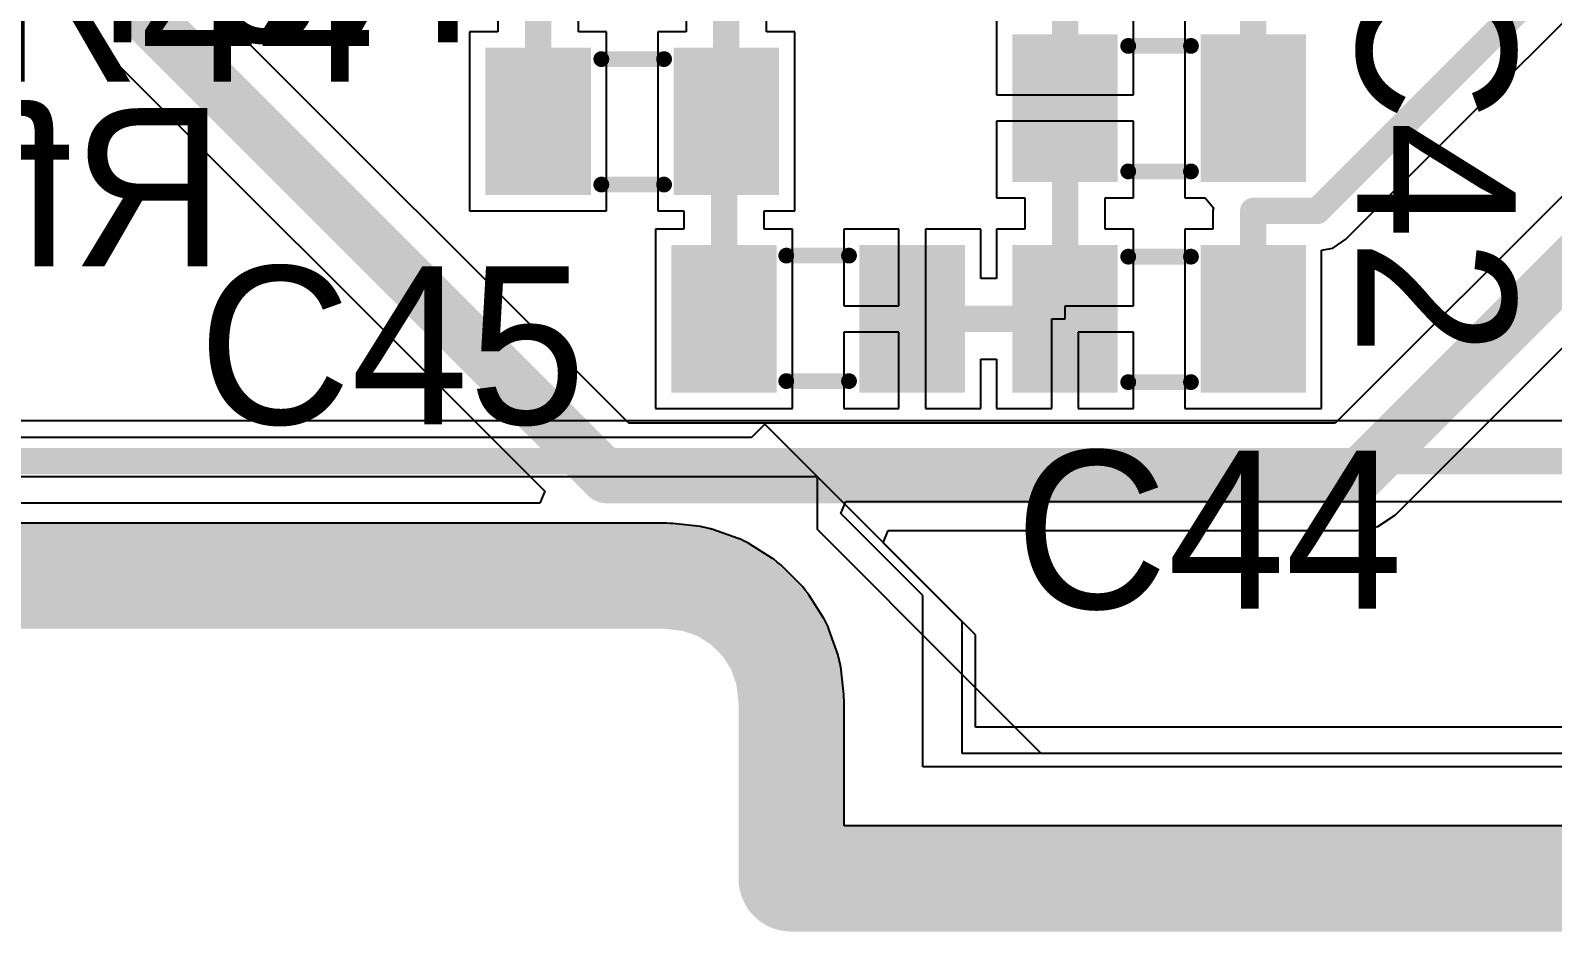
# Model space of a CAD drawing. Header units: millimetres. Extents: x 50.7 to 141.9, y 26.7 to 123.6.
# Drawn here: x 100.24 to 114.91, y 26.73 to 35.42 of the extents above; entities that cross this region are included whole.
import ezdxf

# ---------------------------------------------------------------- set-up
doc = ezdxf.new("R2010")
doc.units = ezdxf.units.MM
for name, color, linetype in [('BottomLayer', 5, 'Continuous'), ('BottomOverlay', 54, 'Continuous'), ('InternalPlane1', 76, 'Continuous'), ('InternalPlane3', 216, 'Continuous'), ('MidLayer3', 90, 'Continuous'), ('MidLayer4', 156, 'Continuous'), ('TopLayer', 1, 'Continuous'), ('TopOverlay', 2, 'Continuous'), ('TopPaste', 8, 'Continuous'), ('TopSolder', 216, 'Continuous')]:
    doc.layers.add(name, color=color, linetype=linetype)

msp = doc.modelspace()

# ---------------------------------------------------------------- linework, layer by layer
at = {"layer": 'BottomLayer'}
for p, q in [((127.88, 31.656), (94.905, 31.656)), ((108.049, 30.762), (108.098, 30.879)), ((108.098, 30.879), (128.041, 30.879)), ((108.204, 30.607), (108.049, 30.762)), ((108.839, 29.972), (108.204, 30.607)), ((108.839, 28.321), (108.839, 29.972)), ((139.319, 28.321), (108.839, 28.321))]:
    msp.add_line(p, q, dxfattribs=at)
at = {"layer": 'BottomLayer', "const_width": 0.254}
msp.add_lwpolyline([(88.399, 31.267), (128.041, 31.267)], dxfattribs=at)
at = {"layer": 'InternalPlane1'}
for p, q in [((106.371, 30.669), (88.451, 30.669)), ((106.4, 30.667), (106.371, 30.669)), ((106.428, 30.666), (106.4, 30.667)), ((106.695, 30.636), (106.428, 30.666)), ((106.702, 30.635), (106.695, 30.636)), ((106.709, 30.634), (106.702, 30.635)), ((106.751, 30.624), (106.709, 30.634)), ((106.793, 30.615), (106.751, 30.624)), ((106.8, 30.612), (106.793, 30.615)), ((106.807, 30.611), (106.8, 30.612)), ((107.06, 30.522), (106.807, 30.611)), ((107.067, 30.519), (107.06, 30.522)), ((107.074, 30.517), (107.067, 30.519)), ((107.112, 30.498), (107.074, 30.517)), ((107.151, 30.48), (107.112, 30.498)), ((107.157, 30.476), (107.151, 30.48)), ((107.163, 30.472), (107.157, 30.476)), ((107.391, 30.329), (107.163, 30.472)), ((107.396, 30.325), (107.391, 30.329)), ((107.403, 30.322), (107.396, 30.325)), ((107.436, 30.294), (107.403, 30.322)), ((107.47, 30.268), (107.436, 30.294)), ((107.475, 30.263), (107.47, 30.268)), ((107.48, 30.258), (107.475, 30.263)), ((107.67, 30.068), (107.48, 30.258)), ((107.675, 30.063), (107.67, 30.068)), ((107.68, 30.058), (107.675, 30.063)), ((107.706, 30.024), (107.68, 30.058)), ((107.734, 29.991), (107.706, 30.024)), ((107.737, 29.984), (107.734, 29.991)), ((107.741, 29.979), (107.737, 29.984)), ((107.884, 29.751), (107.741, 29.979)), ((107.888, 29.745), (107.884, 29.751)), ((107.892, 29.739), (107.888, 29.745)), ((107.91, 29.7), (107.892, 29.739)), ((107.929, 29.662), (107.91, 29.7)), ((107.931, 29.655), (107.929, 29.662)), ((107.934, 29.648), (107.931, 29.655)), ((108.023, 29.395), (107.934, 29.648)), ((108.024, 29.388), (108.023, 29.395)), ((108.027, 29.381), (108.024, 29.388)), ((108.036, 29.339), (108.027, 29.381)), ((108.046, 29.297), (108.036, 29.339)), ((108.047, 29.29), (108.046, 29.297)), ((108.048, 29.283), (108.047, 29.29)), ((108.078, 29.016), (108.048, 29.283)), ((108.079, 28.988), (108.078, 29.016)), ((108.081, 28.959), (108.079, 28.988)), ((108.081, 27.749), (108.081, 28.959)), ((140.14, 27.749), (108.081, 27.749))]:
    msp.add_line(p, q, dxfattribs=at)
at = {"layer": 'InternalPlane1', "const_width": 1.016}
for points in [[(88.451, 30.159), (106.371, 30.159)], [(106.371, 30.159), (106.638, 30.129)], [(106.638, 30.129), (106.892, 30.04)], [(106.892, 30.04), (107.119, 29.897)], [(107.119, 29.897), (107.309, 29.707)], [(107.309, 29.707), (107.452, 29.48)], [(107.452, 29.48), (107.541, 29.226)], [(107.541, 29.226), (107.571, 28.959)], [(107.571, 27.239), (107.571, 28.959)], [(107.571, 27.239), (140.351, 27.239)]]:
    msp.add_lwpolyline(points, dxfattribs=at)
at = {"layer": 'InternalPlane1', "const_width": 0.508}
for points in [[(106.117, 30.159, 1), (106.625, 30.159, 1)], [(106.117, 30.159, 1), (106.625, 30.159, 1)], [(106.384, 30.129, 1), (106.892, 30.129, 1)], [(106.384, 30.129, 1), (106.892, 30.129, 1)], [(106.638, 30.04, 1), (107.146, 30.04, 1)], [(106.638, 30.04, 1), (107.146, 30.04, 1)], [(106.865, 29.897, 1), (107.373, 29.897, 1)], [(106.865, 29.897, 1), (107.373, 29.897, 1)], [(107.055, 29.707, 1), (107.563, 29.707, 1)], [(107.055, 29.707, 1), (107.563, 29.707, 1)], [(107.198, 29.48, 1), (107.706, 29.48, 1)], [(107.198, 29.48, 1), (107.706, 29.48, 1)], [(107.287, 29.226, 1), (107.795, 29.226, 1)], [(107.287, 29.226, 1), (107.795, 29.226, 1)], [(107.317, 28.959, 1), (107.825, 28.959, 1)], [(107.317, 28.959, 1), (107.825, 28.959, 1)], [(107.317, 27.239, 1), (107.825, 27.239, 1)], [(107.317, 27.239, 1), (107.825, 27.239, 1)]]:
    msp.add_lwpolyline(points, format="xyb", close=True, dxfattribs=at)
at = {"layer": 'InternalPlane3'}
for p, q in [((106.371, 30.669), (88.451, 30.669)), ((106.4, 30.667), (106.371, 30.669)), ((106.428, 30.666), (106.4, 30.667)), ((106.695, 30.636), (106.428, 30.666)), ((106.702, 30.635), (106.695, 30.636)), ((106.709, 30.634), (106.702, 30.635)), ((106.751, 30.624), (106.709, 30.634)), ((106.793, 30.615), (106.751, 30.624)), ((106.8, 30.612), (106.793, 30.615)), ((106.807, 30.611), (106.8, 30.612)), ((107.06, 30.522), (106.807, 30.611)), ((107.067, 30.519), (107.06, 30.522)), ((107.074, 30.517), (107.067, 30.519)), ((107.112, 30.498), (107.074, 30.517)), ((107.151, 30.48), (107.112, 30.498)), ((107.157, 30.476), (107.151, 30.48)), ((107.163, 30.472), (107.157, 30.476)), ((107.391, 30.329), (107.163, 30.472)), ((107.396, 30.325), (107.391, 30.329)), ((107.403, 30.322), (107.396, 30.325)), ((107.436, 30.294), (107.403, 30.322)), ((107.47, 30.268), (107.436, 30.294)), ((107.475, 30.263), (107.47, 30.268)), ((107.48, 30.258), (107.475, 30.263)), ((107.67, 30.068), (107.48, 30.258)), ((107.675, 30.063), (107.67, 30.068)), ((107.68, 30.058), (107.675, 30.063)), ((107.706, 30.024), (107.68, 30.058)), ((107.734, 29.991), (107.706, 30.024)), ((107.737, 29.984), (107.734, 29.991)), ((107.741, 29.979), (107.737, 29.984)), ((107.884, 29.751), (107.741, 29.979)), ((107.888, 29.745), (107.884, 29.751)), ((107.892, 29.739), (107.888, 29.745)), ((107.91, 29.7), (107.892, 29.739)), ((107.929, 29.662), (107.91, 29.7)), ((107.931, 29.655), (107.929, 29.662)), ((107.934, 29.648), (107.931, 29.655)), ((108.023, 29.395), (107.934, 29.648)), ((108.024, 29.388), (108.023, 29.395)), ((108.027, 29.381), (108.024, 29.388)), ((108.036, 29.339), (108.027, 29.381)), ((108.046, 29.297), (108.036, 29.339)), ((108.047, 29.29), (108.046, 29.297)), ((108.048, 29.283), (108.047, 29.29)), ((108.078, 29.016), (108.048, 29.283)), ((108.079, 28.988), (108.078, 29.016)), ((108.081, 28.959), (108.079, 28.988)), ((108.081, 27.749), (108.081, 28.959)), ((140.14, 27.749), (108.081, 27.749))]:
    msp.add_line(p, q, dxfattribs=at)
at = {"layer": 'InternalPlane3', "const_width": 1.016}
for points in [[(88.451, 30.159), (106.371, 30.159)], [(106.371, 30.159), (106.638, 30.129)], [(106.638, 30.129), (106.892, 30.04)], [(106.892, 30.04), (107.119, 29.897)], [(107.119, 29.897), (107.309, 29.707)], [(107.309, 29.707), (107.452, 29.48)], [(107.452, 29.48), (107.541, 29.226)], [(107.541, 29.226), (107.571, 28.959)], [(107.571, 27.239), (107.571, 28.959)], [(107.571, 27.239), (140.351, 27.239)]]:
    msp.add_lwpolyline(points, dxfattribs=at)
at = {"layer": 'InternalPlane3', "const_width": 0.508}
for points in [[(106.117, 30.159, 1), (106.625, 30.159, 1)], [(106.117, 30.159, 1), (106.625, 30.159, 1)], [(106.384, 30.129, 1), (106.892, 30.129, 1)], [(106.384, 30.129, 1), (106.892, 30.129, 1)], [(106.638, 30.04, 1), (107.146, 30.04, 1)], [(106.638, 30.04, 1), (107.146, 30.04, 1)], [(106.865, 29.897, 1), (107.373, 29.897, 1)], [(106.865, 29.897, 1), (107.373, 29.897, 1)], [(107.055, 29.707, 1), (107.563, 29.707, 1)], [(107.055, 29.707, 1), (107.563, 29.707, 1)], [(107.198, 29.48, 1), (107.706, 29.48, 1)], [(107.198, 29.48, 1), (107.706, 29.48, 1)], [(107.287, 29.226, 1), (107.795, 29.226, 1)], [(107.287, 29.226, 1), (107.795, 29.226, 1)], [(107.317, 28.959, 1), (107.825, 28.959, 1)], [(107.317, 28.959, 1), (107.825, 28.959, 1)], [(107.317, 27.239, 1), (107.825, 27.239, 1)], [(107.317, 27.239, 1), (107.825, 27.239, 1)]]:
    msp.add_lwpolyline(points, format="xyb", close=True, dxfattribs=at)
at = {"layer": 'MidLayer3'}
for p, q in [((107.315, 31.623), (107.188, 31.496)), ((109.347, 29.591), (107.315, 31.623)), ((107.188, 31.496), (86.487, 31.496)), ((109.347, 28.702), (109.347, 29.591)), ((138.811, 28.702), (109.347, 28.702))]:
    msp.add_line(p, q, dxfattribs=at)
at = {"layer": 'MidLayer4'}
for p, q in [((107.823, 31.115), (87.249, 31.115)), ((107.823, 30.607), (107.823, 31.115)), ((109.22, 29.21), (107.823, 30.607)), ((109.982, 28.448), (109.22, 29.21)), ((114.935, 28.448), (109.982, 28.448))]:
    msp.add_line(p, q, dxfattribs=at)
at = {"layer": 'TopLayer'}
for p, q in [((106.006, 31.633), (101.094, 36.544)), ((106.557, 36.111), (106.557, 35.408)), ((100.21, 35.963), (105.195, 30.978)), ((112.918, 33.406), (115.565, 36.053)), ((104.742, 35.916), (104.742, 35.408)), ((105.519, 35.408), (105.519, 35.629)), ((107.333, 35.408), (107.333, 35.581)), ((109.55, 35.535), (109.55, 34.798)), ((110.871, 34.798), (110.871, 35.535)), ((111.365, 35.535), (111.365, 33.807)), ((104.742, 35.408), (104.47, 35.408)), ((104.47, 35.408), (104.47, 33.68)), ((105.791, 35.408), (105.519, 35.408)), ((105.791, 33.68), (105.791, 35.408)), ((106.557, 35.408), (106.285, 35.408)), ((106.285, 35.408), (106.285, 33.68)), ((107.605, 35.408), (107.333, 35.408)), ((107.605, 33.68), (107.605, 35.408)), ((109.55, 34.798), (110.871, 34.798)), ((116.068, 34.886), (112.815, 31.633)), ((110.871, 34.544), (109.55, 34.544)), ((109.55, 34.544), (109.55, 33.807)), ((110.871, 33.807), (110.871, 34.544)), ((113.396, 30.749), (116.952, 34.305)), ((109.55, 33.807), (109.822, 33.807)), ((109.822, 33.807), (109.822, 33.503)), ((110.599, 33.503), (110.599, 33.807)), ((110.599, 33.807), (110.871, 33.807)), ((111.365, 33.807), (111.562, 33.807)), ((111.562, 33.807), (111.642, 33.709)), ((104.47, 33.68), (105.791, 33.68)), ((106.285, 33.68), (106.535, 33.68)), ((106.535, 33.68), (106.535, 33.503)), ((107.311, 33.503), (107.311, 33.68)), ((107.311, 33.68), (107.605, 33.68)), ((111.642, 33.709), (111.637, 33.68)), ((111.637, 33.68), (111.637, 33.503)), ((106.535, 33.503), (106.263, 33.503)), ((106.263, 33.503), (106.263, 31.775)), ((107.583, 33.503), (107.311, 33.503)), ((107.583, 31.775), (107.583, 33.503)), ((108.61, 33.503), (108.077, 33.503)), ((108.077, 33.503), (108.077, 32.766)), ((108.61, 32.766), (108.61, 33.503)), ((109.398, 33.503), (108.864, 33.503)), ((108.864, 33.503), (108.864, 32.639)), ((109.398, 33.027), (109.398, 33.503)), ((109.822, 33.503), (109.55, 33.503)), ((109.55, 33.503), (109.55, 33.027)), ((110.871, 33.503), (110.599, 33.503)), ((110.871, 32.766), (110.871, 33.503)), ((111.637, 33.503), (111.365, 33.503)), ((111.365, 33.503), (111.365, 31.775)), ((112.685, 33.3), (112.792, 33.322)), ((112.792, 33.322), (112.918, 33.406)), ((112.685, 31.775), (112.685, 33.3)), ((109.55, 33.027), (109.398, 33.027)), ((108.077, 32.766), (108.61, 32.766)), ((110.211, 32.639), (110.211, 32.766)), ((110.211, 32.766), (110.871, 32.766)), ((108.864, 32.639), (108.864, 31.775)), ((110.084, 31.775), (110.084, 32.639)), ((110.084, 32.639), (110.211, 32.639)), ((108.61, 32.512), (108.077, 32.512)), ((108.077, 32.512), (108.077, 31.775)), ((108.61, 31.775), (108.61, 32.512)), ((110.871, 32.512), (110.338, 32.512)), ((110.338, 32.512), (110.338, 31.775)), ((110.871, 31.775), (110.871, 32.512)), ((109.398, 31.775), (109.398, 32.251)), ((109.398, 32.251), (109.55, 32.251)), ((109.55, 32.251), (109.55, 31.775)), ((106.263, 31.775), (107.583, 31.775)), ((108.077, 31.775), (108.61, 31.775)), ((108.864, 31.775), (109.398, 31.775)), ((109.55, 31.775), (110.084, 31.775)), ((110.338, 31.775), (110.871, 31.775)), ((111.365, 31.775), (112.685, 31.775)), ((112.815, 31.633), (106.006, 31.633)), ((105.195, 30.978), (105.147, 30.861)), ((105.147, 30.861), (88.265, 30.861)), ((113.228, 30.636), (113.396, 30.749)), ((108.458, 30.48), (108.507, 30.597)), ((108.507, 30.597), (113.03, 30.597)), ((113.03, 30.597), (113.228, 30.636)), ((109.22, 29.718), (108.458, 30.48)), ((109.22, 28.448), (109.22, 29.718)), ((139.192, 28.448), (109.22, 28.448))]:
    msp.add_line(p, q, dxfattribs=at)
for points, const_width in [([(100.577, 36.329), (105.791, 31.115)], 0.508), ([(112.643, 33.68), (115.291, 36.328)], 0.254), ([(106.945, 34.544), (106.945, 36.111)], 0.254), ([(105.131, 34.544), (105.131, 35.916)], 0.254), ([(112.025, 34.671), (112.025, 35.867)], 0.254), ([(110.211, 34.671), (110.211, 35.662)], 0.254), ([(110.211, 32.639), (110.211, 34.671)], 0.254), ([(113.03, 31.115), (116.586, 34.671)], 0.508), ([(106.923, 32.639), (106.923, 34.522)], 0.254), ([(112.025, 33.68), (112.643, 33.68)], 0.254), ([(112.025, 32.639), (112.025, 33.68)], 0.254), ([(108.737, 32.639), (110.211, 32.639)], 0.254), ([(105.791, 31.115), (113.03, 31.115)], 0.508)]:
    msp.add_lwpolyline(points, dxfattribs=dict(at, const_width=const_width))
for points, const_width in [([(110.147, 34.671, 1), (110.274, 34.671, 1)], 0.127), ([(110.147, 34.671, 1), (110.274, 34.671, 1)], 0.127), ([(111.962, 34.671, 1), (112.089, 34.671, 1)], 0.127), ([(105.067, 34.544, 1), (105.194, 34.544, 1)], 0.127), ([(106.859, 34.522, 1), (106.986, 34.522, 1)], 0.127), ([(106.882, 34.544, 1), (107.009, 34.544, 1)], 0.127), ([(111.962, 33.68, 1), (112.089, 33.68, 1)], 0.127), ([(111.962, 33.68, 1), (112.089, 33.68, 1)], 0.127), ([(112.58, 33.68, 1), (112.707, 33.68, 1)], 0.127), ([(112.58, 33.68, 1), (112.707, 33.68, 1)], 0.127), ([(106.859, 32.639, 1), (106.986, 32.639, 1)], 0.127), ([(108.674, 32.639, 1), (108.801, 32.639, 1)], 0.127), ([(110.147, 32.639, 1), (110.274, 32.639, 1)], 0.127), ([(110.147, 32.639, 1), (110.274, 32.639, 1)], 0.127), ([(111.962, 32.639, 1), (112.089, 32.639, 1)], 0.127), ([(105.664, 31.115, 1), (105.918, 31.115, 1)], 0.254), ([(105.664, 31.115, 1), (105.918, 31.115, 1)], 0.254), ([(112.903, 31.115, 1), (113.157, 31.115, 1)], 0.254), ([(112.903, 31.115, 1), (113.157, 31.115, 1)], 0.254)]:
    msp.add_lwpolyline(points, format="xyb", close=True, dxfattribs=dict(at, const_width=const_width))
for points in [[(110.617, 35.281), (109.804, 35.281), (110.617, 34.061), (109.804, 34.061)], [(112.431, 35.281), (111.619, 35.281), (112.431, 34.061), (111.619, 34.061)], [(105.537, 35.154), (104.724, 35.154), (105.537, 33.934), (104.724, 33.934)], [(107.351, 35.154), (106.539, 35.154), (107.351, 33.934), (106.539, 33.934)], [(106.517, 32.029), (107.329, 32.029), (106.517, 33.249), (107.329, 33.249)], [(108.331, 32.029), (109.144, 32.029), (108.331, 33.249), (109.144, 33.249)], [(110.617, 33.249), (109.804, 33.249), (110.617, 32.029), (109.804, 32.029)], [(112.431, 33.249), (111.619, 33.249), (112.431, 32.029), (111.619, 32.029)]]:
    msp.add_solid(points, dxfattribs=at)
at = {"layer": 'TopOverlay', "const_width": 0.152}
for points in [[(110.82, 35.271), (111.425, 35.271)], [(105.74, 35.144), (106.345, 35.144)], [(110.82, 34.061), (111.425, 34.061)], [(105.74, 33.934), (106.345, 33.934)], [(107.523, 33.249), (108.128, 33.249)], [(110.82, 33.239), (111.425, 33.239)], [(107.523, 32.039), (108.128, 32.039)], [(110.82, 32.029), (111.425, 32.029)]]:
    msp.add_lwpolyline(points, dxfattribs=at)
at = {"layer": 'TopOverlay', "const_width": 0.0762}
for points in [[(110.782, 35.271, 1), (110.858, 35.271, 1)], [(111.387, 35.271, 1), (111.463, 35.271, 1)], [(105.702, 35.144, 1), (105.778, 35.144, 1)], [(106.307, 35.144, 1), (106.383, 35.144, 1)], [(110.782, 34.061, 1), (110.858, 34.061, 1)], [(111.387, 34.061, 1), (111.463, 34.061, 1)], [(105.702, 33.934, 1), (105.778, 33.934, 1)], [(106.307, 33.934, 1), (106.383, 33.934, 1)], [(107.485, 33.249, 1), (107.561, 33.249, 1)], [(108.09, 33.249, 1), (108.166, 33.249, 1)], [(110.782, 33.239, 1), (110.858, 33.239, 1)], [(111.387, 33.239, 1), (111.463, 33.239, 1)], [(107.485, 32.039, 1), (107.561, 32.039, 1)], [(108.09, 32.039, 1), (108.166, 32.039, 1)], [(110.782, 32.029, 1), (110.858, 32.029, 1)], [(111.387, 32.029, 1), (111.463, 32.029, 1)]]:
    msp.add_lwpolyline(points, format="xyb", close=True, dxfattribs=at)
at = {"layer": 'TopPaste'}
for points in [[(110.617, 35.281), (109.804, 35.281), (110.617, 34.061), (109.804, 34.061)], [(112.431, 35.281), (111.619, 35.281), (112.431, 34.061), (111.619, 34.061)], [(105.537, 35.154), (104.724, 35.154), (105.537, 33.934), (104.724, 33.934)], [(107.351, 35.154), (106.539, 35.154), (107.351, 33.934), (106.539, 33.934)], [(106.517, 32.029), (107.329, 32.029), (106.517, 33.249), (107.329, 33.249)], [(108.331, 32.029), (109.144, 32.029), (108.331, 33.249), (109.144, 33.249)], [(110.617, 33.249), (109.804, 33.249), (110.617, 32.029), (109.804, 32.029)], [(112.431, 33.249), (111.619, 33.249), (112.431, 32.029), (111.619, 32.029)]]:
    msp.add_solid(points, dxfattribs=at)
at = {"layer": 'TopSolder'}
for points in [[(110.719, 35.382), (109.703, 35.382), (110.719, 33.96), (109.703, 33.96)], [(112.533, 35.382), (111.517, 35.382), (112.533, 33.96), (111.517, 33.96)], [(105.639, 35.255), (104.623, 35.255), (105.639, 33.833), (104.623, 33.833)], [(107.453, 35.255), (106.437, 35.255), (107.453, 33.833), (106.437, 33.833)], [(106.415, 31.928), (107.431, 31.928), (106.415, 33.35), (107.431, 33.35)], [(108.229, 31.928), (109.245, 31.928), (108.229, 33.35), (109.245, 33.35)], [(110.719, 33.35), (109.703, 33.35), (110.719, 31.928), (109.703, 31.928)], [(112.533, 33.35), (111.517, 33.35), (112.533, 31.928), (111.517, 31.928)]]:
    msp.add_solid(points, dxfattribs=at)

# ---------------------------------------------------------------- texts
at = {"layer": 'BottomOverlay', "text_generation_flag": 2}
for s, p in [('R54', (104.521, 35.306)), ('Rf52', (102.108, 33.147))]:
    msp.add_text(s, height=1.524, dxfattribs=at).set_placement(p)
at = {"layer": 'TopOverlay'}
for s, p in [('R44', (99.822, 34.925)), ('C45', (101.854, 31.623)), ('C44', (109.728, 29.845))]:
    msp.add_text(s, height=1.524, dxfattribs=at).set_placement(p)
msp.add_text('C42', height=1.524, rotation=270, dxfattribs=at).set_placement((113.03, 36.017))

doc.saveas('drawing.dxf')
